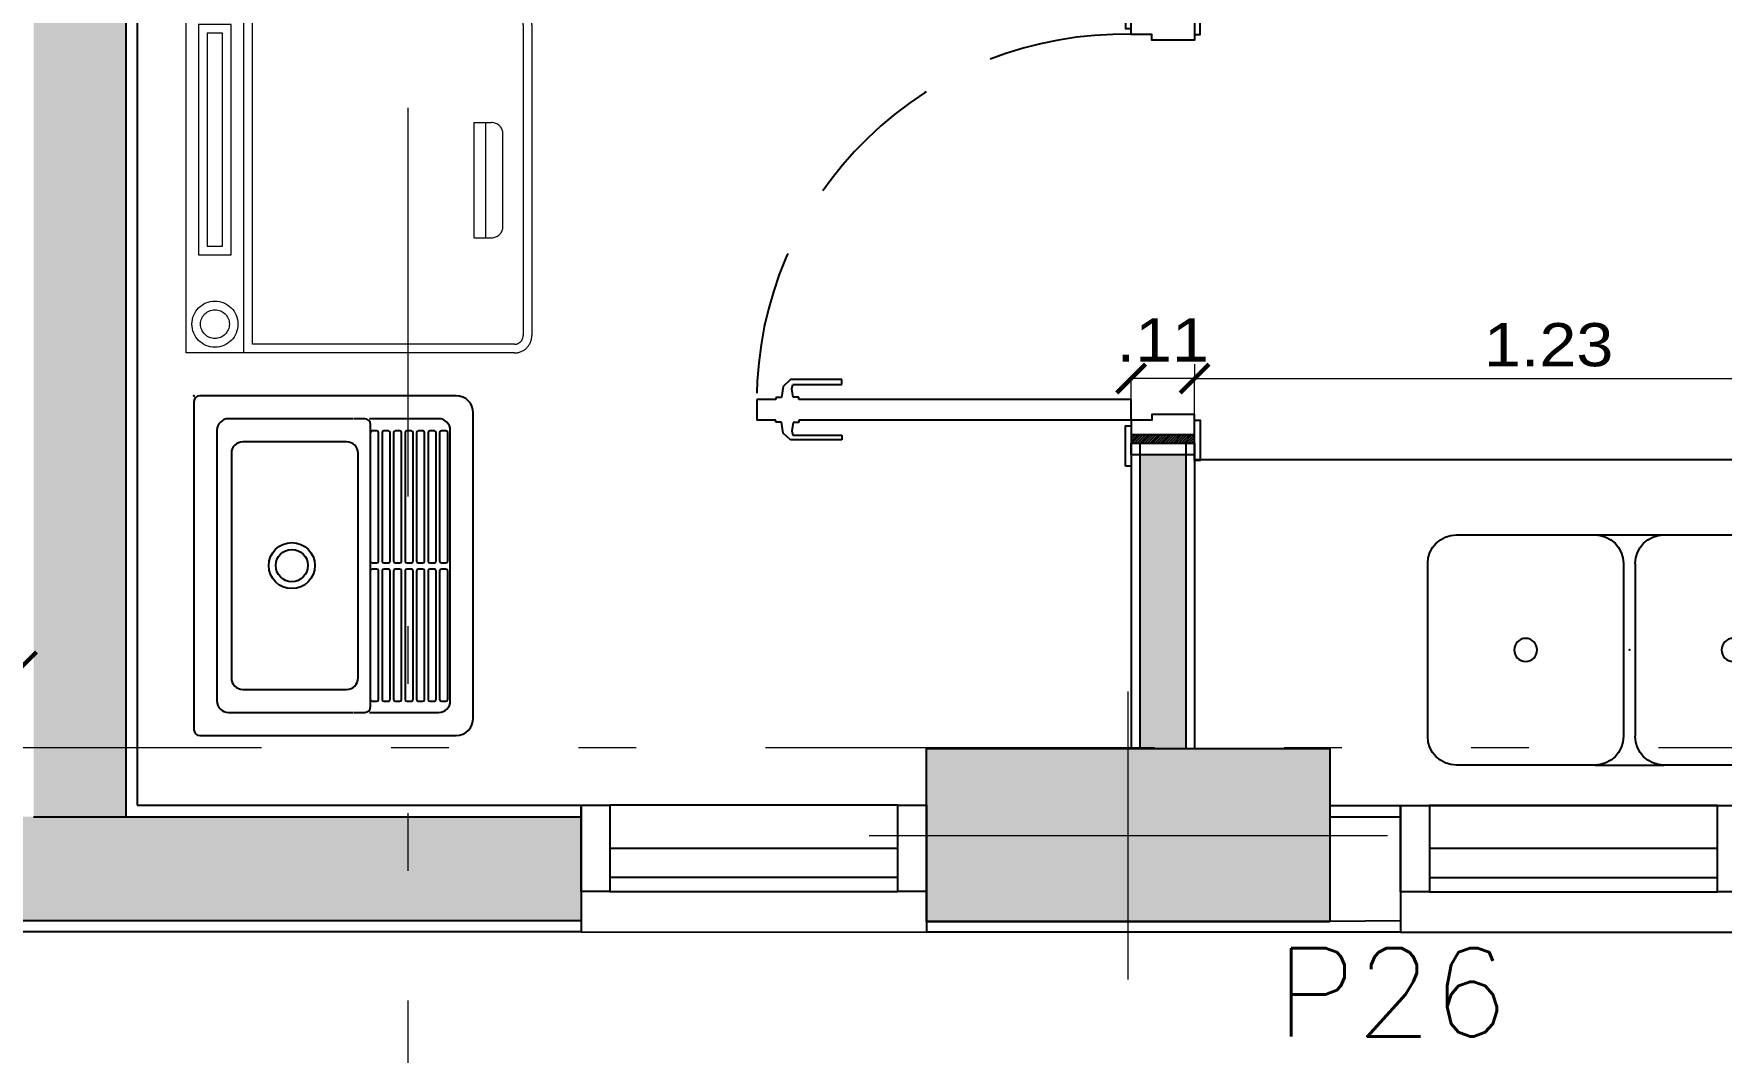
# Model space of a CAD drawing. Header units: metres. Extents: x 219 to 707, y -561 to -17.
# Drawn here: x 357.796 to 360.725, y -184.553 to -182.784 of the extents above; entities that cross this region are included whole.
import ezdxf
from ezdxf.enums import TextEntityAlignment as Align

# ---------------------------------------------------------------- set-up
doc = ezdxf.new("R2010")
doc.units = ezdxf.units.M
for name, pattern in [('CYPE_RAYAPUNTOPUNTO', [0.45, 0.225, -0.075, 0, -0.075, 0, -0.075]), ('HIDDEN', [0.375, 0.25, -0.125]), ('HIDDEN2', [4.7625, 3.175, -1.5875])]:
    doc.linetypes.add(name, pattern=pattern)
for name, color, linetype in [('A-Aberturas', 2, 'Continuous'), ('A-Equipamiento fijo', 253, 'Continuous'), ('A-Muros', 4, 'Continuous'), ('A-Proyección', 1, 'HIDDEN'), ('A-Revoques', 1, 'Continuous'), ('Dr Ejes en bloque', 4, 'Continuous'), ('DR SOLAPE PILARES', 7, 'Continuous'), ('TCOTA', 1, 'Continuous')]:
    doc.layers.add(name, color=color, linetype=linetype)
for name, color, linetype, lineweight in [('A-Equipamiento', 251, 'Continuous', 5), ('COTAS_REPLANTEO', 7, 'CYPE_RAYAPUNTOPUNTO', 0), ('PILAR_EJES', 1, 'Continuous', 0), ('PILAR_HORMIGON', 5, 'Continuous', 20), ('PILAR_REF', 253, 'Continuous', 0)]:
    doc.layers.add(name, color=color, linetype=linetype, lineweight=lineweight)
for name, color, linetype, transparency in [('M-Muro hueco 11', 141, 'Continuous', 0.5), ('M1-Muro Común 20', 12, 'Continuous', 0.5), ('M4-Muro Hueco 22', 42, 'Continuous', 0.5)]:
    doc.layers.add(name, color=color, linetype=linetype, transparency=transparency)
doc.styles.add('1-50', font='arial.ttf', dxfattribs={"width": 1.1, "height": 0.075})
doc.styles.add('CYPETXT', font='romans', dxfattribs={"height": 0.2})
doc.dimstyles.new('1-50', dxfattribs={"dimscale": 0, "dimtxt": 0.075, "dimasz": 0.05, "dimexe": 0, "dimexo": 0.025, "dimgap": 0.02, "dimtad": 1, "dimzin": 4, "dimdsep": 46, "dimtxsty": '1-50', "dimblk": 'ARCHTICK', "dimcen": 0.09, "dimclrd": 256, "dimclre": 8, "dimclrt": 2, "dimadec": 0, "dimazin": 3, "dimtfac": 1, "dimtofl": 0, "dimtmove": 2, "dimatfit": 3, "dimldrblk": 'OPEN90', "dimfxl": 1, "dimtolj": 1, "dimtzin": 0, "dimlwd": 18, "dimlwe": 18, "dimarcsym": 0})

# ---------------------------------------------------------------- blocks, each defined once
blk = doc.blocks.new('A$Ce7407af1')
for points in [[(-0.55, 0.15), (-0.55, 0), (-0.6, 0), (-0.6, 0.15), (-0.55, 0.15)], [(0, 0.15), (0, 0), (-0.05, 0), (-0.05, 0.15), (0, 0.15)]]:
    blk.add_lwpolyline(points)
for points in [[(-0.55, 0.15), (-0.55, 0), (-0.05, 0), (-0.05, 0.15)], [(-0.55, 0.025), (-0.05, 0.025), (-0.05, 0.075), (-0.55, 0.075)]]:
    blk.add_lwpolyline(points, close=True)
blk = doc.blocks.new('Ltg')
for p, q in [((-0.01, 0), (-0.58, 0)), ((-0.59, -0.01), (-0.59, -0.455)), ((0, -0.455), (0, -0.01)), ((-0.06, -0.04), (-0.53, -0.04)), ((-0.55, -0.06), (-0.55, -0.2769)), ((-0.51, -0.085), (-0.51, -0.265)), ((-0.1, -0.065), (-0.49, -0.065)), ((-0.08, -0.265), (-0.08, -0.085)), ((-0.04, -0.2769), (-0.04, -0.06)), ((-0.55, -0.2784), (-0.55, -0.2965)), ((-0.49, -0.285), (-0.1, -0.285)), ((-0.04, -0.2965), (-0.04, -0.2784)), ((-0.55, -0.305), (-0.55, -0.425)), ((-0.54, -0.3065), (-0.5275, -0.3065)), ((-0.5305, -0.3095), (-0.5305, -0.3175)), ((-0.5275, -0.3065), (-0.064, -0.3065)), ((-0.5275, -0.3205), (-0.304, -0.3205)), ((-0.301, -0.3175), (-0.301, -0.3095)), ((-0.2905, -0.3095), (-0.2905, -0.3175)), ((-0.2875, -0.3205), (-0.064, -0.3205)), ((-0.064, -0.3065), (-0.05, -0.3065)), ((-0.061, -0.3175), (-0.061, -0.3095)), ((-0.04, -0.425), (-0.04, -0.305)), ((-0.5305, -0.3295), (-0.5305, -0.3375)), ((-0.5305, -0.3495), (-0.5305, -0.3575)), ((-0.304, -0.3265), (-0.5275, -0.3265)), ((-0.5275, -0.3405), (-0.304, -0.3405)), ((-0.304, -0.3465), (-0.5275, -0.3465)), ((-0.301, -0.3375), (-0.301, -0.3295)), ((-0.301, -0.3575), (-0.301, -0.3495)), ((-0.2905, -0.3295), (-0.2905, -0.3375)), ((-0.2905, -0.3495), (-0.2905, -0.3575)), ((-0.064, -0.3265), (-0.2875, -0.3265)), ((-0.2875, -0.3405), (-0.064, -0.3405)), ((-0.064, -0.3465), (-0.2875, -0.3465)), ((-0.061, -0.3375), (-0.061, -0.3295)), ((-0.061, -0.3575), (-0.061, -0.3495)), ((-0.5305, -0.3695), (-0.5305, -0.3775)), ((-0.5275, -0.3605), (-0.304, -0.3605)), ((-0.304, -0.3665), (-0.5275, -0.3665)), ((-0.5275, -0.3805), (-0.304, -0.3805)), ((-0.301, -0.3775), (-0.301, -0.3695)), ((-0.2905, -0.3695), (-0.2905, -0.3775)), ((-0.2875, -0.3605), (-0.064, -0.3605)), ((-0.064, -0.3665), (-0.2875, -0.3665)), ((-0.2875, -0.3805), (-0.064, -0.3805)), ((-0.061, -0.3775), (-0.061, -0.3695)), ((-0.5305, -0.3895), (-0.5305, -0.3975)), ((-0.5305, -0.4095), (-0.5305, -0.4175)), ((-0.304, -0.3865), (-0.5275, -0.3865)), ((-0.5275, -0.4005), (-0.304, -0.4005)), ((-0.304, -0.4065), (-0.5275, -0.4065)), ((-0.301, -0.3975), (-0.301, -0.3895)), ((-0.301, -0.4175), (-0.301, -0.4095)), ((-0.2905, -0.3895), (-0.2905, -0.3975)), ((-0.2905, -0.4095), (-0.2905, -0.4175)), ((-0.064, -0.3865), (-0.2875, -0.3865)), ((-0.2875, -0.4005), (-0.064, -0.4005)), ((-0.064, -0.4065), (-0.2875, -0.4065)), ((-0.061, -0.3975), (-0.061, -0.3895)), ((-0.061, -0.4175), (-0.061, -0.4095)), ((-0.5305, -0.4295), (-0.5305, -0.4375)), ((-0.5275, -0.4205), (-0.304, -0.4205)), ((-0.304, -0.4265), (-0.5275, -0.4265)), ((-0.301, -0.4375), (-0.301, -0.4295)), ((-0.2905, -0.4295), (-0.2905, -0.4375)), ((-0.2875, -0.4205), (-0.064, -0.4205)), ((-0.064, -0.4265), (-0.2875, -0.4265)), ((-0.061, -0.4375), (-0.061, -0.4295)), ((-0.53, -0.445), (-0.06, -0.445)), ((-0.5275, -0.4405), (-0.304, -0.4405)), ((-0.2875, -0.4405), (-0.064, -0.4405)), ((-0.56, -0.485), (-0.03, -0.485))]:
    blk.add_line(p, q)
for radius in [0.04, 0.028]:
    blk.add_circle((-0.295, -0.17), radius)
for centre, radius, start, end in [((-0.58, -0.01), 0.01, 90, 180), ((-0.01, -0.01), 0.01, 0, 90), ((-0.53, -0.06), 0.02, 90, 180), ((-0.06, -0.06), 0.02, 0, 90), ((-0.49, -0.085), 0.02, 90, 180), ((-0.1, -0.085), 0.02, 0, 90), ((-0.49, -0.265), 0.02, 180, 270), ((-0.1, -0.265), 0.02, 270, 0), ((-0.54, -0.2965), 0.01, 180, 270), ((-0.5275, -0.3095), 0.003, 90, 180), ((-0.5275, -0.3175), 0.003, 180, 270), ((-0.304, -0.3095), 0.003, 0, 90), ((-0.304, -0.3175), 0.003, 270, 0), ((-0.2875, -0.3095), 0.003, 90, 180), ((-0.2875, -0.3175), 0.003, 180, 270), ((-0.064, -0.3095), 0.003, 0, 90), ((-0.064, -0.3175), 0.003, 270, 0), ((-0.05, -0.2965), 0.01, 270, 360), ((-0.5275, -0.3295), 0.003, 90, 180), ((-0.5275, -0.3375), 0.003, 180, 270), ((-0.5275, -0.3495), 0.003, 90, 180), ((-0.304, -0.3295), 0.003, 0, 90), ((-0.304, -0.3375), 0.003, 270, 0), ((-0.304, -0.3495), 0.003, 0, 90), ((-0.2875, -0.3295), 0.003, 90, 180), ((-0.2875, -0.3375), 0.003, 180, 270), ((-0.2875, -0.3495), 0.003, 90, 180), ((-0.064, -0.3295), 0.003, 0, 90), ((-0.064, -0.3375), 0.003, 270, 0), ((-0.064, -0.3495), 0.003, 0, 90), ((-0.5275, -0.3575), 0.003, 180, 270), ((-0.5275, -0.3695), 0.003, 90, 180), ((-0.5275, -0.3775), 0.003, 180, 270), ((-0.304, -0.3575), 0.003, 270, 0), ((-0.304, -0.3695), 0.003, 0, 90), ((-0.304, -0.3775), 0.003, 270, 0), ((-0.2875, -0.3575), 0.003, 180, 270), ((-0.2875, -0.3695), 0.003, 90, 180), ((-0.2875, -0.3775), 0.003, 180, 270), ((-0.064, -0.3575), 0.003, 270, 0), ((-0.064, -0.3695), 0.003, 0, 90), ((-0.064, -0.3775), 0.003, 270, 0), ((-0.5275, -0.3895), 0.003, 90, 180), ((-0.5275, -0.3975), 0.003, 180, 270), ((-0.5275, -0.4095), 0.003, 90, 180), ((-0.304, -0.3895), 0.003, 0, 90), ((-0.304, -0.3975), 0.003, 270, 0), ((-0.304, -0.4095), 0.003, 0, 90), ((-0.2875, -0.3895), 0.003, 90, 180), ((-0.2875, -0.3975), 0.003, 180, 270), ((-0.2875, -0.4095), 0.003, 90, 180), ((-0.064, -0.3895), 0.003, 0, 90), ((-0.064, -0.3975), 0.003, 270, 0), ((-0.064, -0.4095), 0.003, 0, 90), ((-0.53, -0.425), 0.02, 180, 270), ((-0.5275, -0.4175), 0.003, 180, 270), ((-0.5275, -0.4295), 0.003, 90, 180), ((-0.5275, -0.4375), 0.003, 180, 270), ((-0.304, -0.4175), 0.003, 270, 0), ((-0.304, -0.4295), 0.003, 0, 90), ((-0.304, -0.4375), 0.003, 270, 0), ((-0.2875, -0.4175), 0.003, 180, 270), ((-0.2875, -0.4295), 0.003, 90, 180), ((-0.2875, -0.4375), 0.003, 180, 270), ((-0.064, -0.4175), 0.003, 270, 0), ((-0.064, -0.4295), 0.003, 0, 90), ((-0.064, -0.4375), 0.003, 270, 0), ((-0.06, -0.425), 0.02, 270, 0), ((-0.56, -0.455), 0.03, 180, 270), ((-0.03, -0.455), 0.03, 270, 0)]:
    blk.add_arc(centre, radius, start, end)
blk.add_point((0, 0))
blk = doc.blocks.new('Lpd')
at = {"linetype": 'Continuous'}
for p, q in [((-0.06, 0.2), (-0.3, 0.2)), ((0.06, 0.2), (-0.06, 0.2)), ((0.3, 0.2), (0.06, 0.2)), ((-0.35, 0.15), (-0.35, -0.15)), ((-0.01, 0.15), (-0.01, -0.15)), ((0.01, 0.15), (0.01, -0.15)), ((0.35, -0.15), (0.35, 0.15)), ((-0.3, -0.2), (-0.06, -0.2)), ((0.06, -0.2), (-0.06, -0.2)), ((0.06, -0.2), (0.3, -0.2))]:
    blk.add_line(p, q, dxfattribs=at)
for centre in [(-0.18, 0), (0.18, 0)]:
    blk.add_circle(centre, 0.02)
for centre, start, end in [((-0.3, 0.15), 90, 180), ((-0.06, 0.15), 0, 90), ((0.06, 0.15), 90, 180), ((0.3, 0.15), 0, 90), ((-0.3, -0.15), 180, 270), ((-0.06, -0.15), 270, 0), ((0.06, -0.15), 180, 270), ((0.3, -0.15), 270, 0)]:
    blk.add_arc(centre, 0.05, start, end, dxfattribs=at)
blk.add_point((0, 0))
blk = doc.blocks.new('hoja 65')
for p, q in [((1.8722, 6.9573), (1.8722, 6.9907)), ((1.9082, 6.9907), (1.8722, 6.9907)), ((1.8722, 6.9573), (1.8722, 6.9907)), ((1.9082, 6.9907), (1.8722, 6.9907)), ((1.9082, 6.9573), (1.9082, 6.9907)), ((1.9082, 6.9573), (1.9082, 6.9907)), ((1.8378, 6.9321), (1.8496, 6.945)), ((1.8378, 6.9321), (1.8496, 6.945)), ((1.8496, 6.945), (1.869, 6.9476)), ((1.8496, 6.945), (1.869, 6.9476)), ((1.869, 6.9476), (1.869, 6.9573)), ((1.869, 6.9573), (1.8722, 6.9573)), ((1.869, 6.9476), (1.869, 6.9573)), ((1.869, 6.9573), (1.8722, 6.9573)), ((1.9115, 6.9573), (1.9082, 6.9573)), ((1.9115, 6.9573), (1.9082, 6.9573)), ((1.9115, 6.9476), (1.9115, 6.9573)), ((1.9115, 6.9476), (1.9115, 6.9573)), ((1.9308, 6.945), (1.9115, 6.9476)), ((1.9308, 6.945), (1.9115, 6.9476)), ((1.9427, 6.9321), (1.9308, 6.945)), ((1.9427, 6.9321), (1.9308, 6.945)), ((1.8378, 6.8428), (1.8378, 6.9321)), ((1.8378, 6.8428), (1.8378, 6.9321)), ((1.8539, 6.9299), (1.8464, 6.9283)), ((1.8539, 6.9299), (1.8464, 6.9283)), ((1.8464, 6.9283), (1.8464, 6.8428)), ((1.8464, 6.9283), (1.8464, 6.8428)), ((1.8684, 6.9272), (1.8539, 6.9299)), ((1.8684, 6.9272), (1.8539, 6.9299)), ((1.8684, 6.9175), (1.8684, 6.9272)), ((1.8684, 6.9175), (1.8684, 6.9272)), ((1.8722, 6.9175), (1.8684, 6.9175)), ((1.8722, 6.9175), (1.8684, 6.9175)), ((1.8722, 6.3407), (1.8722, 6.9175)), ((1.8722, 6.3407), (1.8722, 6.9175)), ((1.9082, 6.3407), (1.9082, 6.9175)), ((1.9082, 6.9175), (1.912, 6.9175)), ((1.9082, 6.3407), (1.9082, 6.9175)), ((1.9082, 6.9175), (1.912, 6.9175)), ((1.912, 6.9272), (1.9265, 6.9299)), ((1.912, 6.9272), (1.9265, 6.9299)), ((1.912, 6.9175), (1.912, 6.9272)), ((1.912, 6.9175), (1.912, 6.9272)), ((1.9265, 6.9299), (1.9341, 6.9283)), ((1.9265, 6.9299), (1.9341, 6.9283)), ((1.9341, 6.9283), (1.9341, 6.8428)), ((1.9341, 6.9283), (1.9341, 6.8428)), ((1.9427, 6.8428), (1.9427, 6.9321)), ((1.9427, 6.8428), (1.9427, 6.9321)), ((1.8464, 6.8428), (1.8378, 6.8428)), ((1.8464, 6.8428), (1.8378, 6.8428)), ((1.9341, 6.8428), (1.9427, 6.8428)), ((1.9341, 6.8428), (1.9427, 6.8428)), ((1.8722, 6.3407), (1.9082, 6.3407)), ((1.8722, 6.3407), (1.9082, 6.3407))]:
    blk.add_line(p, q)
blk = doc.blocks.new('A$C9029')
at = {"transparency": 33554661}
h = blk.add_hatch(dxfattribs=at)
h.set_pattern_fill('ANSI31', color=1, scale=0.001, angle=180, style=0)
h.set_pattern_definition([(135, (3010.01075, -1180.768174), (0.0022450640303, 0.0022450640303), [])])
h.paths.add_polyline_path([(0.79, 0.01), (0.79, 0.12), (0.775, 0.12), (0.775, 0.01)])
h.paths.add_polyline_path([(0.055, 0.01), (0.055, 0.12), (0.04, 0.12), (0.04, 0.01)])
for p, q in [((0.04, 0.12), (0.02, 0.12)), ((0.79, 0.12), (0.81, 0.12)), ((0.04, 0.01), (0.02, 0.01)), ((0.79, 0.01), (0.81, 0.01))]:
    blk.add_line(p, q, dxfattribs=at)
for points in [[(0, 0.13), (0.07, 0.13), (0.07, 0.12), (0, 0.12)], [(0.83, 0.13), (0.76, 0.13), (0.76, 0.12), (0.83, 0.12)], [(0.01, 0.01), (0.08, 0.01), (0.08, 0), (0.01, 0)], [(0.82, 0.01), (0.75, 0.01), (0.75, 0), (0.82, 0)]]:
    blk.add_lwpolyline(points, close=True, dxfattribs=at)
at = {"color": 0, "linetype": 'ByBlock', "transparency": 33554661}
for points in [[(0.02, 0.12), (0.04, 0.12), (0.04, 0.01), (0.02, 0.01)], [(0.055, 0.12), (0.055, 0.01), (0.09, 0.01), (0.09, 0.084), (0.08, 0.084), (0.08, 0.12)], [(0.775, 0.12), (0.775, 0.01), (0.74, 0.01), (0.74, 0.084), (0.75, 0.084), (0.75, 0.12)], [(0.79, 0.12), (0.81, 0.12), (0.81, 0.01), (0.79, 0.01)]]:
    blk.add_lwpolyline(points, close=True, dxfattribs=at)
at = {"layer": 'A-Proyección', "transparency": 33554661}
blk.add_arc((0.1135, 0.1333), 0.6367, 358.7992, 89.7714, dxfattribs=at)
at = {"transparency": 33554661}
blk.add_blockref('hoja 65', (-1.7922, -6.2207), dxfattribs=at)
blk = doc.blocks.new('A$C27934')
at = {"layer": 'A-Equipamiento', "color": 8, "linetype": 'HIDDEN2'}
for p, q in [((-0.3892, 0.3001), (-0.3892, 0.2701)), ((-0.3892, 0.3001), (-0.1892, 0.3001)), ((-0.1892, 0.3001), (-0.1892, 0.2701)), ((-0.3892, 0.2801), (-0.1892, 0.2801)), ((-0.3692, 0.2501), (-0.2092, 0.2501))]:
    blk.add_line(p, q, dxfattribs=at)
for points in [[(-0.5892, 0.2301), (-0.5892, 0.8001), (0.0108, 0.8001), (0.0108, 0.2301, -0.414214), (-0.0192, 0.2001), (-0.5592, 0.2001, -0.414214)], [(-0.5742, 0.2301), (-0.5742, 0.6851), (-0.0042, 0.6851), (-0.0042, 0.2301, -0.414214), (-0.0192, 0.2151), (-0.5592, 0.2151, -0.414214)]]:
    blk.add_lwpolyline(points, format="xyb", close=True, dxfattribs=at)
for points in [[(-0.4189, 0.7218), (-0.0189, 0.7218), (-0.0189, 0.7784), (-0.4189, 0.7784)], [(-0.4039, 0.7368), (-0.0339, 0.7368), (-0.0339, 0.7634), (-0.4039, 0.7634)]]:
    blk.add_lwpolyline(points, close=True, dxfattribs=at)
blk.add_lwpolyline([(-0.5892, 0.7001), (0.0108, 0.7001)], dxfattribs=at)
for radius in [0.04, 0.025]:
    blk.add_circle((-0.5392, 0.7501), radius, dxfattribs=at)
for centre, start, end in [((-0.3692, 0.2701), 180, 270), ((-0.2092, 0.2701), 270, 0)]:
    blk.add_arc(centre, 0.02, start, end, dxfattribs=at)
blk = doc.blocks.new('_ArchTick')
at = {"color": 0, "linetype": 'ByBlock', "const_width": 0.15}
blk.add_lwpolyline([(-0.5, -0.5), (0.5, 0.5)], dxfattribs=at)
blk = doc.blocks.new('*D310')
at = {"layer": 'Defpoints', "color": 0, "transparency": 16777216}
for p in [(361.0403, -183.3829), (359.8108, -183.5342), (361.0403, -183.5342)]:
    blk.add_point(p, dxfattribs=at)
at = {"layer": 'TCOTA', "color": 8, "lineweight": 18, "transparency": 16777216}
for p, q in [((359.8108, -183.5092), (359.8108, -183.3829)), ((361.0403, -183.5092), (361.0403, -183.3829))]:
    blk.add_line(p, q, dxfattribs=at)
at = {"layer": 'TCOTA', "lineweight": 18, "transparency": 16777216}
blk.add_line((359.8108, -183.3829), (361.0403, -183.3829), dxfattribs=at)
at = {"layer": 'TCOTA', "lineweight": 18, "transparency": 16777216, "xscale": 0.05, "yscale": 0.05, "zscale": 0.05, "rotation": 180}
blk.add_blockref('_ArchTick', (359.8108, -183.3829), dxfattribs=at)
at = {"layer": 'TCOTA', "lineweight": 18, "transparency": 16777216, "xscale": 0.05, "yscale": 0.05, "zscale": 0.05}
blk.add_blockref('_ArchTick', (361.0403, -183.3829), dxfattribs=at)
at = {"layer": 'TCOTA', "color": 2, "transparency": 16777216, "insert": (360.4256, -183.3246), "char_height": 0.075, "attachment_point": 5, "style": '1-50'}
blk.add_mtext('\\A1;1.23', dxfattribs=at)
blk = doc.blocks.new('_Open90')
at = {"color": 0, "linetype": 'ByBlock', "lineweight": -2}
for p, q in [((0, 0), (-1, 0)), ((-0.5, 0.5), (0, 0)), ((0, 0), (-0.5, -0.5))]:
    blk.add_line(p, q, dxfattribs=at)
blk = doc.blocks.new('*D312')
at = {"layer": 'Defpoints', "color": 0, "transparency": 16777216}
for p in [(359.7008, -183.3829), (359.8108, -183.3829), (359.7008, -183.5152)]:
    blk.add_point(p, dxfattribs=at)
at = {"layer": 'TCOTA', "color": 8, "lineweight": 18, "transparency": 16777216}
for p, q in [((359.8108, -183.3579), (359.8108, -183.3829)), ((359.7008, -183.4902), (359.7008, -183.3829))]:
    blk.add_line(p, q, dxfattribs=at)
at = {"layer": 'TCOTA', "lineweight": 18, "transparency": 16777216}
blk.add_line((359.8108, -183.3829), (359.7008, -183.3829), dxfattribs=at)
at = {"layer": 'TCOTA', "lineweight": 18, "transparency": 16777216, "xscale": 0.05, "yscale": 0.05, "zscale": 0.05, "rotation": 180}
blk.add_blockref('_ArchTick', (359.7008, -183.3829), dxfattribs=at)
at = {"layer": 'TCOTA', "lineweight": 18, "transparency": 16777216, "xscale": 0.05, "yscale": 0.05, "zscale": 0.05}
blk.add_blockref('_ArchTick', (359.8108, -183.3829), dxfattribs=at)
at = {"layer": 'TCOTA', "color": 2, "transparency": 16777216, "insert": (359.7558, -183.3158), "char_height": 0.075, "attachment_point": 5, "style": '1-50'}
blk.add_mtext('\\A1;.11', dxfattribs=at)
blk = doc.blocks.new('*D429')
at = {"layer": 'Defpoints', "color": 0, "transparency": 16777216}
for p in [(357.1851, -183.8827), (357.1851, -184.1238), (357.7757, -184.1238)]:
    blk.add_point(p, dxfattribs=at)
at = {"layer": 'TCOTA', "color": 8, "lineweight": 18, "transparency": 16777216}
for p, q in [((357.1851, -184.0988), (357.1851, -183.8827)), ((357.7757, -184.0988), (357.7757, -183.8827))]:
    blk.add_line(p, q, dxfattribs=at)
at = {"layer": 'TCOTA', "lineweight": 18, "transparency": 16777216}
blk.add_line((357.7757, -183.8827), (357.1851, -183.8827), dxfattribs=at)
at = {"layer": 'TCOTA', "lineweight": 18, "transparency": 16777216, "xscale": 0.05, "yscale": 0.05, "zscale": 0.05, "rotation": 180}
blk.add_blockref('_ArchTick', (357.1851, -183.8827), dxfattribs=at)
at = {"layer": 'TCOTA', "lineweight": 18, "transparency": 16777216, "xscale": 0.05, "yscale": 0.05, "zscale": 0.05}
blk.add_blockref('_ArchTick', (357.7757, -183.8827), dxfattribs=at)
at = {"layer": 'TCOTA', "color": 2, "transparency": 16777216, "insert": (357.4804, -183.8244), "char_height": 0.075, "attachment_point": 5, "style": '1-50'}
blk.add_mtext('\\A1;.59', dxfattribs=at)
blk = doc.blocks.new('Ejes del pilar')
at = {"layer": 'PILAR_EJES'}
for p, q in [((0, -0.5), (0, 0.5)), ((-0.5, 0), (0.5, 0))]:
    blk.add_line(p, q, dxfattribs=at)
blk = doc.blocks.new('A$Cbfd24b4d')
at = {"transparency": 33554559}
h = blk.add_hatch(color=253, dxfattribs=at)
h.paths.add_polyline_path([(-17.7008, -9.9381), (-17.0008, -9.9381), (-17.0008, -9.6381), (-17.7008, -9.6381)])
h.paths.add_polyline_path([(-17.2011, -13.9003), (-16.9011, -13.9003), (-16.9011, -13.3003), (-17.2011, -13.3003)])
h.paths.add_polyline_path([(-12.0511, -13.9003), (-11.7511, -13.9003), (-11.7511, -13.3003), (-12.0511, -13.3003)])
h.paths.add_polyline_path([(-12.0508, -10.4381), (-11.7508, -10.4381), (-11.7508, -9.6381), (-12.0508, -9.6381)])
h.paths.add_polyline_path([(-6.8008, -10.3381), (-6.4508, -10.3381), (-6.4508, -9.6381), (-6.8008, -9.6381)])
h.paths.add_polyline_path([(-6.802, -13.9003), (-6.502, -13.9003), (-6.502, -13.3003), (-6.802, -13.3003)])
h.paths.add_polyline_path([(-3.7511, -13.9003), (-3.4511, -13.9003), (-3.4511, -13.2003), (-3.7511, -13.2003)])
h.paths.add_polyline_path([(-3.7508, -10.3381), (-3.4508, -10.3381), (-3.4508, -9.6381), (-3.7508, -9.6381)])
h.paths.add_polyline_path([(0.9002, -13.9003), (1.6002, -13.9003), (1.6002, -13.6003), (0.9002, -13.6003)])
h.paths.add_polyline_path([(6.3, -13.9003), (6.6, -13.9003), (6.6, -13.3003), (6.3, -13.3003)])
h.paths.add_polyline_path([(6.3, -10.3381), (6.6, -10.3381), (6.6, -9.6381), (6.3, -9.6381)])
h.paths.add_polyline_path([(6.2997, -3.5519), (6.5997, -3.5519), (6.5997, -2.8519), (6.2997, -2.8519)])
h.paths.add_polyline_path([(-0.3503, -4.0492), (-0.0503, -4.0492), (-0.0503, -3.3492), (-0.3503, -3.3492)])
h.paths.add_polyline_path([(-3.1503, -4.05), (-2.8503, -4.05), (-2.8503, -3.35), (-3.1503, -3.35)])
h.paths.add_polyline_path([(-7.3003, -3.6492), (-6.6003, -3.6492), (-6.6003, -3.3492), (-7.3003, -3.3492)])
h.paths.add_polyline_path([(-12.0503, -3.6492), (-11.3503, -3.6492), (-11.3503, -3.3492), (-12.0503, -3.3492)])
at = {"layer": 'PILAR_HORMIGON'}
blk.add_lwpolyline([(0.9002, -13.9003), (1.6002, -13.9003), (1.6002, -13.6003), (0.9002, -13.6003), (0.9002, -13.9003)], close=True, dxfattribs=at)
blk.add_lwpolyline([(0.9002, -13.9003), (1.6002, -13.9003), (1.6002, -13.6003), (0.9002, -13.6003), (0.9002, -13.9003)], close=True, dxfattribs=at)
at = {"layer": 'PILAR_EJES', "xscale": 0.9000000000000001, "yscale": 0.5}
blk.add_blockref('Ejes del pilar', (1.2502, -13.7503), dxfattribs=at)
blk.add_blockref('Ejes del pilar', (1.2502, -13.7503), dxfattribs=at)
at = {"layer": 'PILAR_REF', "style": 'CYPETXT', "width": 0.951021}
blk.add_text('P26', height=0.15333, dxfattribs=at).set_placement((1.5068, -14.0993), (1.9095, -14.0993), align=Align.FIT)
blk.add_text('P26', height=0.15333, dxfattribs=at).set_placement((1.5068, -14.0993), (1.9095, -14.0993), align=Align.FIT)
blk = doc.blocks.new('DSADADASDAS')
at = {"layer": 'COTAS_REPLANTEO', "ltscale": 3}
for p, q in [((132.7277, 125.9327, -0.525), (132.7277, 146.4778, -0.525)), ((110.0984, 130.1466, -0.525), (141.6696, 130.1466, -0.525))]:
    blk.add_line(p, q, dxfattribs=at)
at = {"layer": 'DR SOLAPE PILARES', "elevation": -0.525}
blk.add_lwpolyline([(133.6279, 130.1451), (134.3279, 130.1451), (134.3279, 129.8451), (133.6279, 129.845)], close=True, dxfattribs=at)

msp = doc.modelspace()

# ---------------------------------------------------------------- hatches: boundary and pattern name
at = {"layer": 'M-Muro hueco 11', "transparency": 33554534}
h = msp.add_hatch(color=256, dxfattribs=at)
h.dxf.hatch_style = 1
h.paths.add_polyline_path([(359.7158, -184.0263), (359.7958, -184.0263), (359.7958, -183.5152), (359.7158, -183.5152)])
at = {"layer": 'M1-Muro Común 20', "transparency": 33554687}
h = msp.add_hatch(color=256, dxfattribs=at)
h.dxf.hatch_style = 1
h.paths.add_polyline_path([(357.7955, -184.1438), (357.9555, -184.1438), (357.9555, -182.66), (357.7955, -182.66)])
at = {"layer": 'M4-Muro Hueco 22', "transparency": 33554687}
h = msp.add_hatch(color=256, dxfattribs=at)
h.dxf.hatch_style = 1
h.paths.add_polyline_path([(358.7458, -184.1438), (357.9555, -184.1438), (357.7955, -184.1438), (357.1851, -184.1438), (357.1851, -184.3238), (358.7458, -184.3238)])

# ---------------------------------------------------------------- linework, layer by layer
at = {"layer": 'A-Aberturas', "color": 252}
for p, q in [((358.7458, -184.3438), (359.3461, -184.3442)), ((360.1686, -184.3442), (360.7686, -184.3442))]:
    msp.add_line(p, q, dxfattribs=at)
at = {"layer": 'A-Equipamiento fijo', "transparency": 33554687}
for points in [[(361.6395, -181.6842), (361.0403, -181.6842), (361.0403, -183.5242), (359.8108, -183.5242), (359.8108, -184.0263)], [(360.0458, -184.1242), (361.6395, -184.1242), (361.6395, -181.6842)]]:
    msp.add_lwpolyline(points, dxfattribs=at)
at = {"layer": 'A-Muros', "transparency": 33554687}
for p, q in [((357.9555, -182.66), (357.9555, -184.1438)), ((359.7158, -183.4952), (359.7158, -184.0263)), ((359.7958, -183.4952), (359.7958, -184.0263)), ((357.9555, -184.1438), (358.7458, -184.1438)), ((360.0461, -184.1442), (360.1686, -184.1442)), ((357.1851, -184.3238), (358.7458, -184.3238)), ((360.0458, -184.3254), (360.1686, -184.3242))]:
    msp.add_line(p, q, dxfattribs=at)
at = {"layer": 'A-Muros'}
for p, q in [((358.7458, -184.1438), (358.7458, -184.3238)), ((360.1686, -184.1442), (360.1686, -184.3242))]:
    msp.add_line(p, q, dxfattribs=at)
at = {"layer": 'A-Revoques', "transparency": 33554687}
for p, q in [((357.9755, -182.66), (357.9755, -184.1238)), ((359.7008, -183.4952), (359.7008, -184.0263)), ((359.8108, -183.4952), (359.8108, -184.0263)), ((357.9755, -184.1238), (358.7458, -184.1238)), ((358.7458, -184.1238), (358.7458, -184.3438)), ((359.3461, -184.3442), (359.3461, -184.1242)), ((360.0458, -184.1242), (360.1686, -184.1242)), ((360.1686, -184.1242), (360.1686, -184.3442)), ((358.7458, -184.3438), (357.1851, -184.3438)), ((360.1686, -184.3442), (359.3461, -184.3442))]:
    msp.add_line(p, q, dxfattribs=at)
at = {"layer": 'M1-Muro Común 20', "transparency": 33554687}
msp.add_line((357.7955, -184.1438), (357.9555, -184.1438), dxfattribs=at)

# ---------------------------------------------------------------- block references
msp.add_blockref('A$Cbfd24b4d', (358.4456, -170.426))
at = {"layer": 'A-Aberturas', "transparency": 33554687, "rotation": 90}
msp.add_blockref('A$C9029', (359.8208, -183.5352), dxfattribs=at)
at = {"layer": 'A-Aberturas', "transparency": 33554687}
for p in [(359.3458, -184.2738), (360.7686, -184.2742)]:
    msp.add_blockref('A$Ce7407af1', p, dxfattribs=at)
at = {"layer": 'A-Equipamiento', "transparency": 33554687, "rotation": 90}
msp.add_blockref('A$C27934', (358.8604, -182.7492), dxfattribs=at)
at = {"layer": 'A-Equipamiento fijo', "transparency": 33554687, "rotation": 90}
msp.add_blockref('Ltg', (358.0738, -183.4127), dxfattribs=at)
at = {"layer": 'A-Equipamiento fijo', "transparency": 33554687, "xscale": -1}
msp.add_blockref('Lpd', (360.5656, -183.8542), dxfattribs=at)
at = {"layer": 'Dr Ejes en bloque'}
msp.add_blockref('DSADADASDAS', (225.7179, -314.1705, 0.525), dxfattribs=at)

# ---------------------------------------------------------------- dimensions: what is measured, and where the dimension line sits
at = {"layer": 'TCOTA'}
dim = msp.add_linear_dim(base=(359.7008, -183.3829), p1=(359.8108, -183.3829), p2=(359.7008, -183.5152), dimstyle='1-50', override={"dimscale": 1}, dxfattribs=at)
dim.commit()
dim.dimension.update_dxf_attribs({"geometry": '*D312', "text_midpoint": (359.7558, -183.3158), "dimtype": 160})
for base, p1, p2, picture, middle in [((361.0403, -183.3829), (359.8108, -183.5342), (361.0403, -183.5342), '*D310', (360.4256, -183.3246)), ((357.1851, -183.8827), (357.7757, -184.1238), (357.1851, -184.1238), '*D429', (357.4804, -183.8244))]:
    dim = msp.add_linear_dim(base=base, p1=p1, p2=p2, dimstyle='1-50', override={"dimscale": 1}, dxfattribs=at)
    dim.commit()
    dim.dimension.update_dxf_attribs({"geometry": picture, "text_midpoint": middle})

doc.saveas('drawing.dxf')
